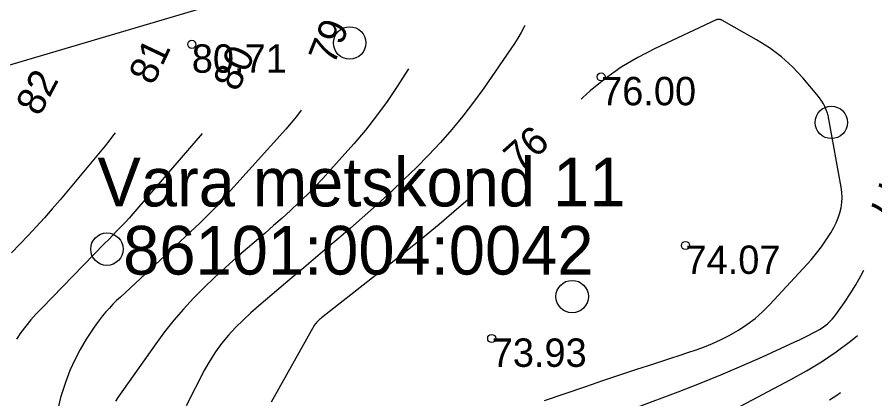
# Model space of a CAD drawing. Extents: x 672122 to 672963, y 6494983 to 6496223.
# Drawn here: x 672222.78 to 672265.09, y 6496083.59 to 6496102.41 of the extents above; entities that cross this region are included whole.
import ezdxf

# ---------------------------------------------------------------- set-up
doc = ezdxf.new("R2010")
doc.units = 0
for name, color, linetype in [('Default', 7, 'Continuous'), ('HALJASTUS', 7, 'Continuous'), ('HORISONTAAL', 7, 'Continuous'), ('KORGUS', 7, 'Continuous'), ('MOOTPIIR', 7, 'Continuous'), ('PIIR', 7, 'Continuous')]:
    doc.layers.add(name, color=color, linetype=linetype)

# ---------------------------------------------------------------- blocks, each defined once
blk = doc.blocks.new('METS')
at = {"layer": 'Default'}
blk.add_circle((0, 0), 0.8, dxfattribs=at)

msp = doc.modelspace()

# ---------------------------------------------------------------- linework, layer by layer
at = {"layer": 'HORISONTAAL'}
for points in [[(672262.731, 6496097.734), (672262.71, 6496097.791), (672262.687, 6496097.847), (672262.618, 6496098.006), (672262.553, 6496098.138), (672262.482, 6496098.266), (672262.399, 6496098.386), (672262.309, 6496098.503), (672261.531, 6496099.42), (672261.022, 6496099.961), (672260.478, 6496100.461), (672259.885, 6496100.901), (672259.259, 6496101.3), (672257.543, 6496102.27), (672257.521, 6496102.28), (672257.498, 6496102.289), (672257.475, 6496102.294), (672257.45, 6496102.296), (672257.351, 6496102.299), (672257.326, 6496102.298), (672257.302, 6496102.295), (672257.279, 6496102.288), (672257.256, 6496102.28), (672254.251, 6496100.875), (672253.398, 6496100.431), (672252.576, 6496099.941), (672251.798, 6496099.382), (672251.051, 6496098.778), (672250.677, 6496098.448), (672250.595, 6496098.375)], [(672247.825, 6496102.002), (672247.791, 6496101.934), (672247.64, 6496101.655), (672247.482, 6496101.379), (672247.313, 6496101.11), (672247.138, 6496100.846), (672245.794, 6496098.908), (672245.292, 6496098.215), (672244.772, 6496097.536), (672244.224, 6496096.879), (672243.659, 6496096.237), (672243.072, 6496095.613), (672242.474, 6496095), (672241.862, 6496094.402), (672241.239, 6496093.814), (672240.925, 6496093.525), (672240.365, 6496093.016), (672239.801, 6496092.512), (672239.23, 6496092.015), (672238.656, 6496091.523), (672238.078, 6496091.034), (672237.5, 6496090.546), (672236.922, 6496090.057), (672236.345, 6496089.569), (672234.697, 6496088.175), (672234.306, 6496087.83), (672233.924, 6496087.475), (672233.557, 6496087.105), (672233.2, 6496086.724), (672232.867, 6496086.325), (672232.557, 6496085.91), (672232.281, 6496085.471), (672232.027, 6496085.017), (672231.126, 6496083.24)], [(672242.08, 6496099.859), (672241.91, 6496099.58), (672241.533, 6496098.997), (672241.034, 6496098.261), (672240.513, 6496097.541), (672239.96, 6496096.845), (672239.386, 6496096.166), (672238.245, 6496094.878), (672237.867, 6496094.463), (672237.481, 6496094.055), (672237.084, 6496093.658), (672236.679, 6496093.268), (672236.266, 6496092.887), (672235.85, 6496092.508), (672235.43, 6496092.135), (672235.007, 6496091.765), (672233.607, 6496090.555), (672233.06, 6496090.07), (672232.522, 6496089.575), (672231.997, 6496089.067), (672231.481, 6496088.549), (672230.984, 6496088.014), (672230.506, 6496087.463), (672230.053, 6496086.891), (672229.619, 6496086.304), (672227.752, 6496083.657), (672227.632, 6496083.475)], [(672236.787, 6496097.822), (672236.557, 6496097.516), (672236.299, 6496097.202), (672236.033, 6496096.894), (672232.717, 6496093.201), (672232.608, 6496093.081), (672232.497, 6496092.962), (672232.384, 6496092.845), (672232.27, 6496092.73), (672232.155, 6496092.615), (672232.039, 6496092.502), (672231.922, 6496092.39), (672231.804, 6496092.278), (672227.873, 6496088.61), (672227.689, 6496088.434), (672227.509, 6496088.254), (672227.333, 6496088.069), (672227.162, 6496087.881), (672226.997, 6496087.687), (672226.838, 6496087.489), (672226.689, 6496087.283), (672226.545, 6496087.073), (672226.187, 6496086.526), (672225.89, 6496086.029), (672225.619, 6496085.519), (672225.388, 6496084.99), (672225.185, 6496084.448), (672224.923, 6496083.661), (672224.783, 6496083.078)], [(672248.788, 6496083.505), (672250.831, 6496084.206), (672251.666, 6496084.49), (672252.503, 6496084.771), (672253.341, 6496085.047), (672254.18, 6496085.319), (672255.028, 6496085.592), (672255.443, 6496085.729), (672255.857, 6496085.868), (672256.269, 6496086.013), (672256.68, 6496086.161), (672257.085, 6496086.323), (672257.482, 6496086.5), (672257.869, 6496086.699), (672258.249, 6496086.913), (672258.363, 6496086.981), (672258.781, 6496087.258), (672259.18, 6496087.556), (672259.553, 6496087.888), (672259.907, 6496088.241), (672261.94, 6496090.453), (672262.209, 6496090.767), (672262.463, 6496091.091), (672262.695, 6496091.431), (672262.912, 6496091.782), (672263.065, 6496092.048), (672263.182, 6496092.278), (672263.284, 6496092.515), (672263.362, 6496092.761), (672263.424, 6496093.012), (672263.459, 6496093.268), (672263.475, 6496093.524), (672263.462, 6496093.781), (672263.431, 6496094.037), (672262.822, 6496097.38), (672262.81, 6496097.44), (672262.797, 6496097.499), (672262.783, 6496097.559), (672262.768, 6496097.618), (672262.75, 6496097.676), (672262.731, 6496097.734)], [(672227.621, 6496096.709), (672227.492, 6496096.54), (672227.307, 6496096.306), (672227.118, 6496096.075), (672224.898, 6496093.407), (672224.515, 6496092.958), (672224.126, 6496092.515), (672223.727, 6496092.08), (672223.321, 6496091.652), (672222.913, 6496091.225), (672222.508, 6496090.796)], [(672231.909, 6496096.673), (672228.685, 6496092.94), (672228.493, 6496092.722), (672228.299, 6496092.505), (672228.102, 6496092.292), (672227.902, 6496092.08), (672227.701, 6496091.871), (672227.499, 6496091.662), (672227.297, 6496091.453), (672227.094, 6496091.245), (672223.994, 6496088.067), (672223.723, 6496087.778), (672223.461, 6496087.482), (672223.211, 6496087.175), (672222.97, 6496086.862), (672222.748, 6496086.535)], [(672245.109, 6496093.485), (672244.69, 6496093.124), (672244.328, 6496092.813), (672243.965, 6496092.503), (672243.6, 6496092.196), (672243.234, 6496091.89), (672242.866, 6496091.586), (672242.496, 6496091.285), (672242.123, 6496090.986), (672241.749, 6496090.69), (672237.794, 6496087.582), (672237.743, 6496087.54), (672237.692, 6496087.497), (672237.643, 6496087.453), (672237.595, 6496087.408), (672237.55, 6496087.361), (672237.508, 6496087.311), (672237.47, 6496087.257), (672237.435, 6496087.202), (672235.307, 6496083.43)], [(672253.361, 6496083.182), (672255.387, 6496083.941), (672256.439, 6496084.348), (672257.485, 6496084.769), (672258.522, 6496085.212), (672259.553, 6496085.669), (672261.144, 6496086.395), (672261.374, 6496086.503), (672261.602, 6496086.613), (672261.828, 6496086.728), (672262.053, 6496086.845), (672262.215, 6496086.932), (672262.355, 6496087.013), (672262.491, 6496087.099), (672262.621, 6496087.193), (672262.748, 6496087.292), (672262.867, 6496087.4), (672262.98, 6496087.514), (672263.084, 6496087.636), (672263.182, 6496087.764), (672263.591, 6496088.343), (672263.878, 6496088.771), (672264.152, 6496089.207), (672264.404, 6496089.655), (672264.552, 6496089.936)], [(672258.19, 6496083.084), (672260.947, 6496084.538), (672261.711, 6496084.966), (672262.459, 6496085.42), (672263.183, 6496085.912), (672263.89, 6496086.428), (672264.237, 6496086.717)], [(672262.851, 6496083.543), (672263.21, 6496083.776), (672263.397, 6496083.903)]]:
    msp.add_lwpolyline(points, dxfattribs=at)
at = {"layer": 'KORGUS'}
for centre in [(672231.396, 6496101.072), (672251.587, 6496099.468), (672255.75, 6496091.152), (672246.191, 6496086.568)]:
    msp.add_circle(centre, 0.2, dxfattribs=at)
at = {"layer": 'MOOTPIIR'}
msp.add_lwpolyline([(672159.746, 6496081.527), (672307.184, 6496125.136), (672439.048, 6496019.229), (672497.193, 6496041.034), (672550.146, 6496077.374), (672635.287, 6496005.732), (672770.265, 6495804.302), (672747.423, 6495756.54), (672700.699, 6495765.885), (672397.516, 6495716.046), (672283.303, 6495752.387), (672208.546, 6495820.914), (672167.014, 6495890.48), (672146.248, 6496047.263)], close=True, dxfattribs=at)

# ---------------------------------------------------------------- block references
at = {"layer": 'HALJASTUS'}
for p in [(672239.182, 6496101.143), (672262.943, 6496097.223), (672227.208, 6496090.973), (672250.159, 6496088.635)]:
    msp.add_blockref('METS', p, dxfattribs=at)

# ---------------------------------------------------------------- texts
at = {"layer": 'HORISONTAAL'}
for s, rotation, p in [('79', 68.4007, (672238.408, 6496100.013)), ('81', 64.6054, (672229.488, 6496099.009)), ('80', 64.4529, (672233.646, 6496098.685)), ('82', 62.1966, (672223.886, 6496097.477)), ('76', 41.7155, (672247.565, 6496094.736)), ('77', 250.6313, (672265.43, 6496094.545))]:
    msp.add_text(s, height=1.4, rotation=rotation, dxfattribs=at).set_placement(p)
at = {"layer": 'KORGUS'}
for s, p in [('80.71', (672231.396, 6496099.672)), ('76.00', (672251.587, 6496098.068)), ('74.07', (672255.75, 6496089.752)), ('73.93', (672246.191, 6496085.168))]:
    msp.add_text(s, height=1.4, dxfattribs=at).set_placement(p)
at = {"layer": 'PIIR'}
for s, p in [('Vara metskond 11', (672226.742, 6496093.081)), ('86101:004:0042', (672228.01, 6496089.721))]:
    msp.add_text(s, height=2.4, dxfattribs=at).set_placement(p)

doc.saveas('drawing.dxf')
